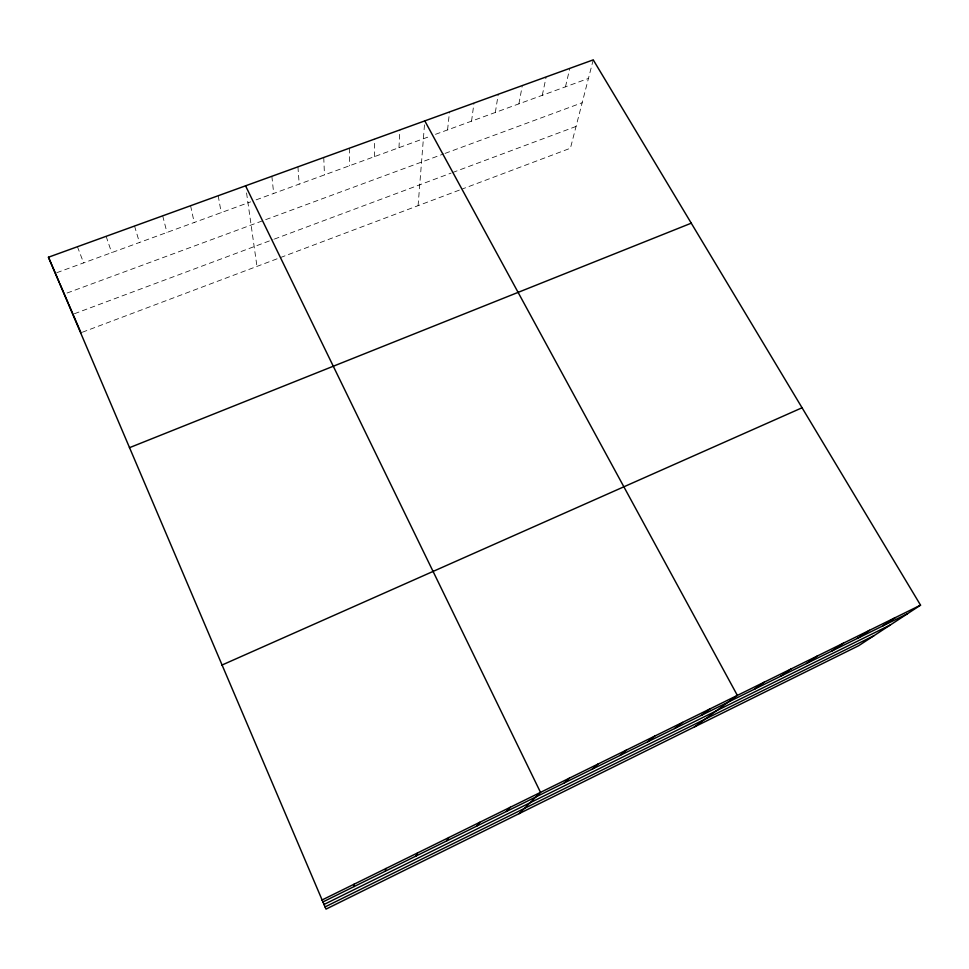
<?xml version="1.0" encoding="UTF-8"?>
<svg xmlns="http://www.w3.org/2000/svg" width="969" height="969" viewBox="0 0 969 969"><rect width="100%" height="100%" fill="white"/><g stroke="black" fill="none" stroke-linecap="round" stroke-linejoin="round"><path stroke-width="0.73" stroke-dasharray="4.84 3.63" d="M374.361 156.663L374.724 139.027M398.974 147.663L399.87 129.919M418.087 205.67L424.676 122.373M447.569 129.907L449.495 111.944M471.552 121.149L473.974 103.065M495.329 112.465L498.248 94.272M518.912 103.853L522.303 85.563M542.277 95.313L546.153 76.926M565.46 86.847L569.796 68.363M593.234 59.872L570.426 148.233L462.467 188.931M82.329 332.234L459.706 189.972M74.407 313.738L273.028 239.573M274.372 239.077L451.118 173.076M452.535 172.555L576.046 126.442M67.055 293.038L443.681 153.901M445.062 153.393L582.163 102.738M56.759 272.701L250.668 201.855M256.095 199.868L430.103 136.302M435.481 134.328L588.437 78.441M77.423 246.72L83.637 262.878M106.13 236.327L111.677 252.643M134.546 226.031L139.451 242.492M162.695 215.833L166.959 232.439M190.578 205.731L194.212 222.482M218.195 195.726L221.211 212.611M246.562 192.916L256.967 266.402M271.865 176.285L273.694 193.437M297.931 166.85L299.203 184.122M323.755 157.487L324.47 174.892M349.361 148.209L349.53 165.735"/><path stroke-width="1.45" d="M385.25 871.204L385.989 868.478M416.04 856.027L417.591 852.914M446.503 841.007L448.829 837.531M476.639 826.157L479.728 822.306M506.436 811.465L510.288 807.25M519.081 813.657L540.508 792.363L245.557 185.818M564.237 782.964L569.53 778.071M592.265 769.144L598.236 763.935M620.003 755.469L626.64 749.933M647.462 741.927L654.753 736.089M674.642 728.531L682.576 722.389M701.544 715.267L710.107 708.823M694.337 726.98L737.361 695.403L424.797 120.883M754.548 689.129L764.335 682.115M780.663 676.265L791.031 668.961M806.511 663.523L817.461 655.94M832.105 650.902L843.624 643.053M857.456 638.401L869.52 630.298M882.553 626.035L895.162 617.665M920.55 605.165L858.752 645.669L326.008 909.128L48.45 257.221L593.234 59.872L920.55 605.165L321.72 900.153M322.641 902.078L907.408 613.777M323.828 904.574L890.341 624.957M324.978 906.96L873.832 635.785M221.816 665.122L802.066 407.767M129.41 447.714L691.26 223.185M48.45 257.221L59.327 282.476M59.896 283.796L68.169 303.018M68.726 304.302L80.972 332.755M354.036 884.225L354.121 886.562"/></g></svg>
